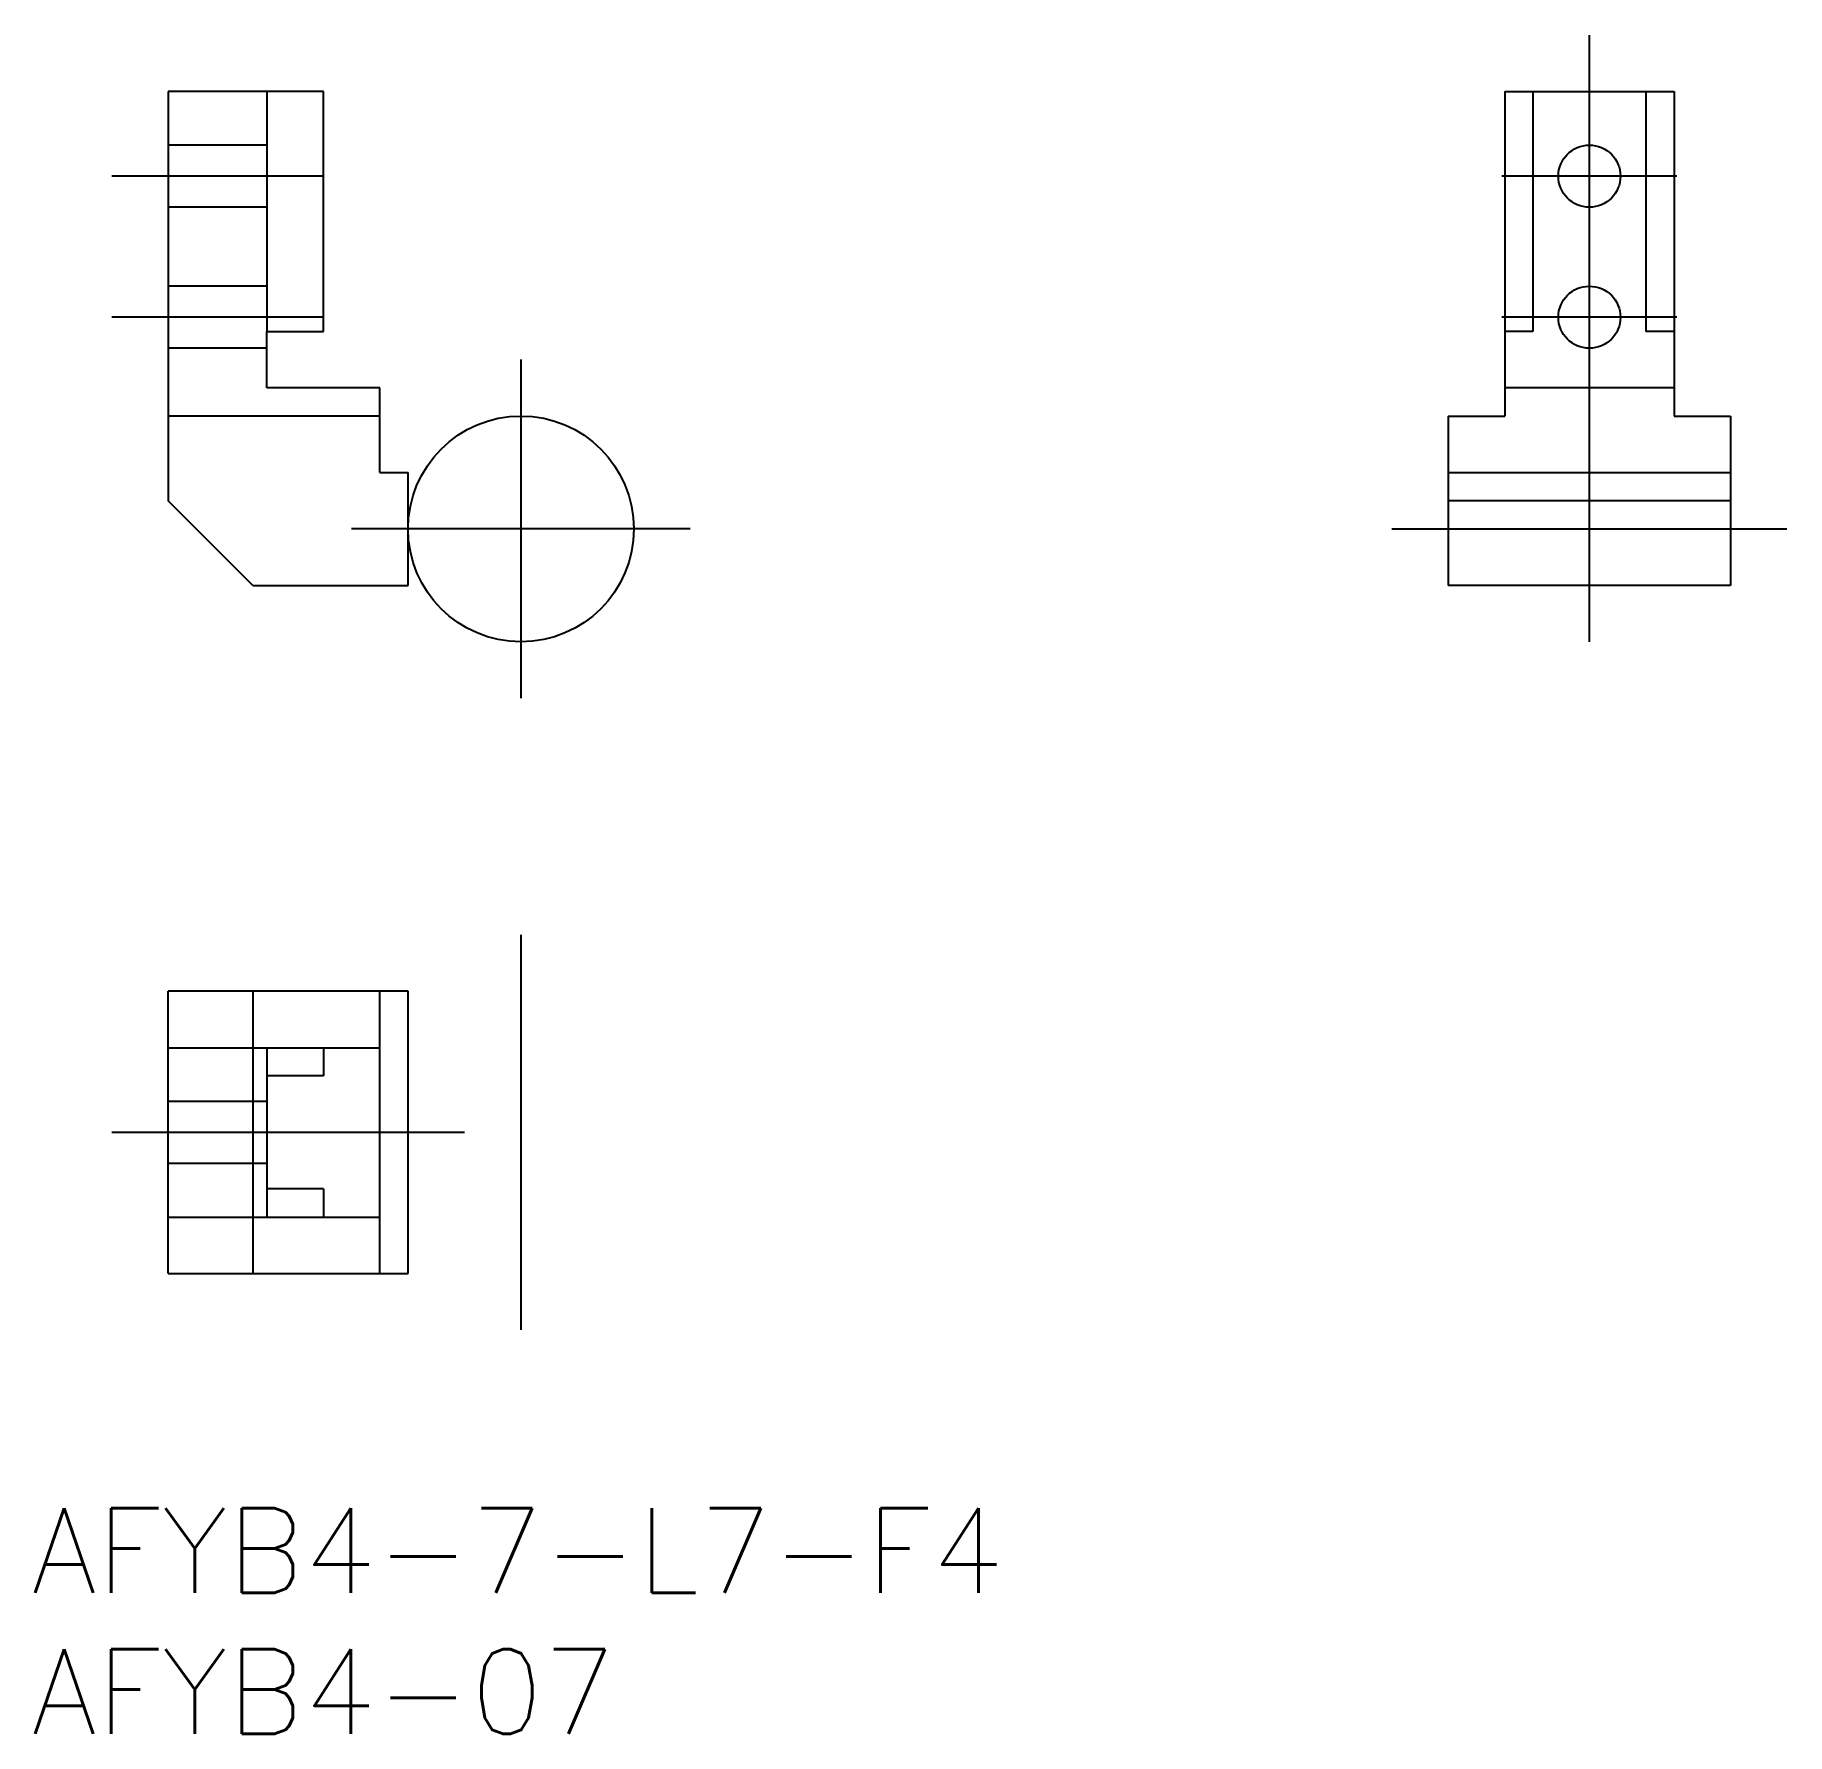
# Model space of a CAD drawing. Extents: x -17.2 to 44.9, y -42.7 to 17.5.
import ezdxf

# ---------------------------------------------------------------- set-up
doc = ezdxf.new("R2010")
doc.units = 0
for name, pattern in [('CENTER', [50.8, 31.75, -6.35, 6.35, -6.35]), ('DASHED', [19.05, 12.7, -6.35]), ('PHANTOM', [63.5, 31.75, -6.35, 6.35, -6.35, 6.35, -6.35])]:
    doc.linetypes.add(name, pattern=pattern)
doc.layers.get('0').update_dxf_attribs({"linetype": 'CONTINUOUS'})
doc.layers.add('CENTER', color=1, linetype='CENTER')
doc.styles.get("Standard").update_dxf_attribs({"font": 'txt.shx', "height": 3, "bigfont": 'bigfont.shx'})

msp = doc.modelspace()

# ---------------------------------------------------------------- linework, layer by layer
at = {"color": 7, "linetype": 'CONTINUOUS'}
for p, q in [((-12.5, 15.5), (-12.5, 1)), ((-7, 15.5), (-12.5, 15.5)), ((-7, 7), (-7, 15.5)), ((34.855, 15.5), (40.855, 15.5)), ((34.855, 15.5), (34.855, 4)), ((35.855, 15.5), (35.855, 7)), ((39.855, 15.5), (39.855, 7)), ((40.855, 15.5), (40.855, 4)), ((-9, 7), (-7, 7)), ((-9, 5), (-9, 7)), ((35.855, 7), (34.855, 7)), ((40.855, 7), (39.855, 7)), ((-5, 5), (-9, 5)), ((-5, 2), (-5, 5)), ((40.855, 5), (34.855, 5)), ((-5, 4), (-12.5, 4)), ((32.855, 4), (32.855, -2)), ((32.855, 4), (34.855, 4)), ((40.855, 4), (42.855, 4)), ((42.855, 4), (42.855, -2)), ((-5, 2), (-4, 2)), ((-4, -2), (-4, 2)), ((32.855, 2), (42.855, 2)), ((-9.5, -2), (-12.5, 1)), ((-9.5, -2), (-4, -2)), ((42.855, -2), (32.855, -2)), ((-4, -16.384), (-12.5, -16.384)), ((-12.5, -26.384), (-12.5, -16.384)), ((-9.5, -16.384), (-9.5, -26.384)), ((-4, -26.384), (-4, -16.384)), ((-12.5, -26.384), (-4, -26.384))]:
    msp.add_line(p, q, dxfattribs=at)
at = {"color": 3, "linetype": 'DASHED'}
for p, q in [((-9, 15.5), (-9, 7)), ((-9, 13.6), (-12.5, 13.6)), ((-9, 11.4), (-12.5, 11.4)), ((-9, 8.6), (-12.5, 8.6)), ((-9, 6.4), (-12.5, 6.4)), ((42.855, 1), (32.855, 1)), ((-5, -26.384), (-5, -16.384)), ((-12.5, -18.384), (-5, -18.384)), ((-9, -18.384), (-9, -19.384)), ((-7, -18.384), (-7, -19.384)), ((-7, -19.384), (-9, -19.384)), ((-9, -19.384), (-9, -23.384)), ((-9, -20.284), (-12.5, -20.284)), ((-9, -22.484), (-12.5, -22.484)), ((-7, -23.384), (-9, -23.384)), ((-9, -23.384), (-9, -24.384)), ((-7, -23.384), (-7, -24.384)), ((-12.5, -24.384), (-5, -24.384))]:
    msp.add_line(p, q, dxfattribs=at)
at = {"color": 7, "linetype": 'CONTINUOUS'}
for centre in [(37.855, 12.5), (37.855, 7.5)]:
    msp.add_circle(centre, 1.1, dxfattribs=at)
at = {"color": 3, "linetype": 'PHANTOM'}
msp.add_circle((0, 0), 4, dxfattribs=at)
at = {"layer": 'CENTER', "color": 1, "linetype": 'CENTER'}
for p, q in [((37.855, -4), (37.855, 17.5)), ((-7, 12.5), (-14.5, 12.5)), ((40.955, 12.5), (34.755, 12.5)), ((-7, 7.5), (-14.5, 7.5)), ((40.955, 7.5), (34.755, 7.5)), ((0, 6), (0, -6)), ((6, 0), (-6, 0)), ((30.855, 0), (44.855, 0)), ((0, -14.384), (0, -28.384)), ((-2, -21.384), (-14.5, -21.384))]:
    msp.add_line(p, q, dxfattribs=at)

# ---------------------------------------------------------------- texts
at = {"color": 7, "linetype": 'CONTINUOUS'}
for s, p in [('AFYB4-7-L7-F4', (-17.346, -37.7)), ('AFYB4-07', (-17.346, -42.7))]:
    msp.add_text(s, height=3, dxfattribs=at).set_placement(p)

doc.saveas('drawing.dxf')
